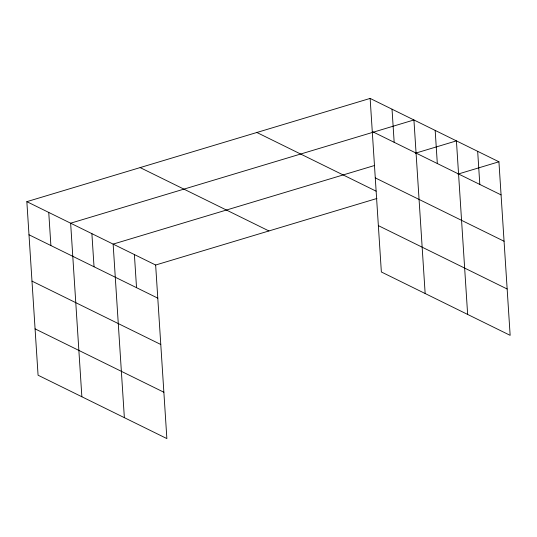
<?xml version="1.0" encoding="UTF-8"?>
<svg xmlns="http://www.w3.org/2000/svg" width="537" height="537" viewBox="0 0 537 537"><rect width="100%" height="100%" fill="white"/><g stroke="black" fill="none" stroke-linecap="round" stroke-linejoin="round"><path stroke-width="0.81" d="M26.85 201.657L155.643 265.023L166.866 438.581L38.073 375.215L26.85 201.657L370.134 98.419L498.927 161.785L510.15 335.343L381.357 271.977L370.134 98.419M374.477 165.517L113.139 244.107L124.362 417.672M415.45 153.199L456.423 140.875L467.646 314.434M155.643 265.023L376.967 198.462M457.954 174.109L498.927 161.785M372.275 131.538L501.068 194.904M375.276 177.888L504.068 241.247M256.854 132.485L376.115 191.165M378.363 225.634L507.156 289M140.137 167.591L268.923 230.95M28.991 234.776L157.784 298.142M31.992 281.12L160.778 344.486M35.08 328.872L163.866 392.238M477.675 151.327L479.816 184.453M435.178 130.417L437.319 163.537M425.15 293.524L413.926 119.966L70.636 223.197L81.866 396.762M392.03 109.192L394.171 142.312M134.391 254.565L136.532 287.684M91.887 233.655L94.029 266.775M48.746 212.43L50.887 245.55"/></g></svg>
